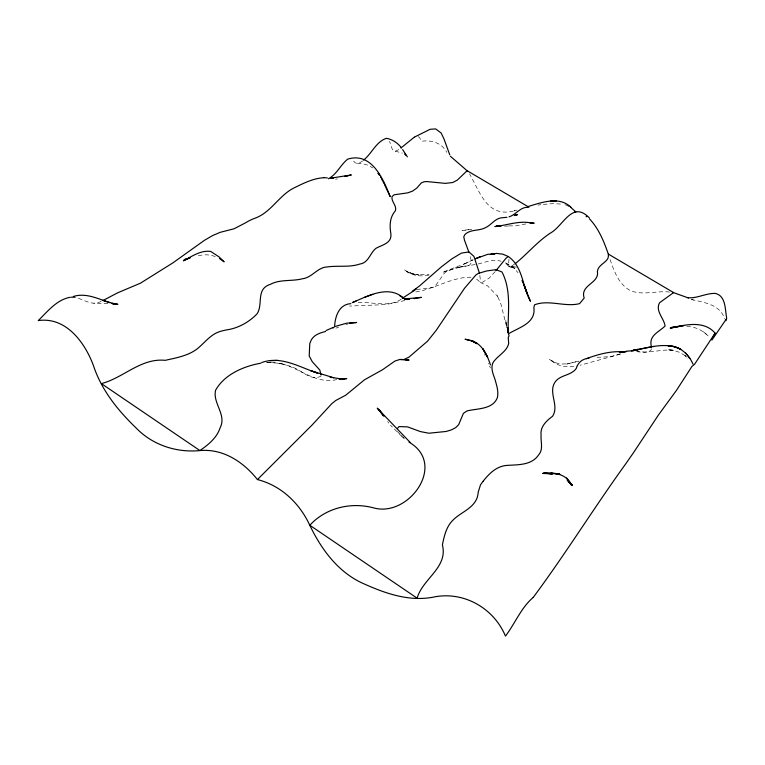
<?xml version="1.0" encoding="UTF-8"?>
<svg xmlns="http://www.w3.org/2000/svg" width="765" height="765" viewBox="0 0 765 765"><rect width="100%" height="100%" fill="white"/><g stroke="black" fill="none" stroke-linecap="round" stroke-linejoin="round"><path stroke-width="0.57" stroke-dasharray="3.83 2.87" d="M508.974 259.249L508.572 265.053L509.184 266.717L514.912 268.4L503.533 261.888M651.216 348.754L651.12 349.873L648.921 351.68L644.484 352.168L637.408 351.068M495.156 271.623L488.931 278.278L482.304 282.342L480.602 282.562L476.872 279.311L473.946 278.269M514.615 264.078L510.523 266.851L509.184 266.717L504.785 262.29L513.717 268.027L518.048 272.694M398.747 149.615L395.314 151.183L393.564 150.686L392.225 149.127L389.567 141.343M401.214 299.163C388.104 308.324 371.407 300.932 356.7 302.883M362.658 160.937L359.732 162.849L357.293 163.461L355.304 162.859L352.101 159.503M321.118 376.026C311.412 381.62 301.859 370.585 293.081 367.334C285.24 364.169 276.758 362.409 268.295 362.639M475.228 264.508L457.499 267.654L462.835 266.268L442.371 272.397L465.713 263.323L463.619 264.308L472.894 259.89M463.619 264.308L473.363 259.689M620.578 353.832L610.709 356.653L596.155 357.379M415.758 291.934C434.673 289.036 451.599 277.007 471.02 277.217M101.171 301.257C91.972 306.851 83.261 298.685 74.329 297.231M335.921 328.147L338.713 327.124M620.166 354.166L580.023 365.259M345.971 324.618L347.664 324.102M478.202 263.973C485.593 262.127 493.473 258.838 501.104 261.267M516.997 210.079L514.07 210.844L515.495 210.585C487.219 218.627 480.573 192.952 469.547 173.923M567.678 363.834L566.664 364.054L578.77 361.128L567.678 363.834L560.592 364.073L554.52 362.457L555.247 362.897L550.121 359.588C557.465 366.636 568.156 368.07 577.766 365.813M416.715 289.543L433.248 287.411L436.232 284.647L444.369 273.162L446.77 271.221L455.749 267.769L469.481 265.216L471.164 263.026L471.106 259.794L469.767 255.347M335.615 179.22L337.355 178.867M525.928 223.925L516.031 225.818L506.373 225.943M404.915 300.53L385.847 304.594L349.557 306.067M198.336 255.768C204.36 254.152 210.872 254.592 216.581 257.107M428.955 275.056C420.444 276.959 410.805 275.706 404.169 269.672L409.112 272.579L414.592 274.291L418.751 274.951L412.937 273.889L407.554 271.871L414.592 274.291L429.031 274.778M537.958 205.125L540.884 204.628M336.791 379.564C315.352 384.766 299.019 367.085 279.33 363.232L283.557 364.15L273.717 362.753L266.316 362.591M468.821 229.624L461.974 230.514L471.862 229.462M543.284 204.408L552.779 203.662L562.6 204.14M267.482 362.686L270.896 362.409M267.903 362.534L270.781 362.419M504.498 226.105L508.543 226.048L506.392 225.895M107.875 303.667L93.77 303.227M510.523 266.851L516.92 267.09L509.184 266.717M357.293 163.461L362.897 163.777L368.089 165.221L372.784 167.946M686.827 326.387C695.748 326.617 704.269 330.996 709.882 337.901M669.509 292.058C656.743 290.528 643.518 295.539 631.087 290.92C618.502 284.819 613.74 270.236 609.523 257.891M395.314 151.183L402.447 153.096M636.48 351.584C649.131 353.812 661.744 348.744 674.443 350.322L667.376 349.71L673.994 350.475L679.913 352.483L685.134 355.715M691.34 299.354C704.211 302.777 719.588 303.963 724.694 318.852M564.962 204.676L567.917 205.737M691.512 299.325L693.52 300.205M549.28 359.32L555.247 362.897M418.149 136.648L419.564 137.614L421.639 141.238C431.603 139.832 441.902 142.94 446.827 152.34M404.207 438.431L397.465 431.68M402.696 437.236L404.092 438.326M703.418 331.752L707.826 335.634M401.883 436.49L390.571 425.254M686.674 357.188L684.991 355.467L687.917 358.709M387.568 421.572L388.773 423.045M484.541 354.491L484.867 355.218M488.395 363.27L488.701 363.949M489.61 366.053L490.451 367.984M506.506 326.272L500.932 304.135L496.982 294.974L497.728 296.495L487.534 285.823L480.602 282.562L479.693 274.061M506.803 326.053L505.703 319.856L506.707 327.822"/><path stroke-width="1.15" d="M682.227 325.909L670.216 328.166C684.79 324.857 703.848 319.98 715.103 333.119L711.89 340.1L726.693 318.508L725.88 320.717M483.059 481.328L480.544 484.761L478.268 491.933A66.718 40 26.1 0 1 476.796 498.694C472.139 509.375 459.717 512.703 452.249 520.879C446.1 527.315 444.149 536.418 442.399 544.852C448.214 567.601 422.643 578.56 417.135 598.182L309.835 525.268C325.613 507.874 350.963 501.83 373.377 507.826L373.492 507.836C408.491 517.981 447.487 464.355 409.026 442.151M495.892 270.695L506.076 258.159L508.333 256.533C523.021 266.641 522.361 286.77 530.451 301.257L524.455 286.607M483.231 481.128C489.313 473.305 497.011 465.809 507.577 465.359C518.431 464.699 531.685 465.225 538.531 455.012C543.619 449.504 540.549 441.807 541.085 435.199C539.985 426.774 546.42 420.836 552.521 416.294C559.77 405.66 547.491 392.263 555.409 381.611C560.63 374.659 571.321 375.672 576.322 368.338C577.948 362.419 582.701 358.613 588.926 358.259M397.57 428.285L399.091 426.574L407.602 426.88L420.291 431.565L428.84 433.229L446.225 431.45L451.474 429.863L455.672 427.635L458.675 424.68L463.389 413.377L466.918 410.958C477.245 408.357 492.928 409.61 497.403 397.561C498.78 391.288 496.533 385.024 494.898 379.058C492.65 373.1 489.495 365.039 495.137 359.904C499.765 354.501 506.918 350.925 508.706 343.552L508.228 337.346L509.041 335.921L508.476 333.827C518.766 327.42 536.035 323.375 533.865 307.673L534.563 304.814C548.763 299.287 565.086 307.358 579.574 303.628L584.173 298.13C579.746 284.733 599.683 283.452 597.379 271.46C597.914 265.828 604.025 263.648 607.094 259.66C608.395 258.13 608.529 255.959 608.309 254.047C603.968 241.52 598.689 228.458 589.413 218.771M533.186 597.475C565.823 553.516 594.606 506.793 626.726 462.452A93.445 2.869 -58.1 0 1 632.904 453.588L658.407 415.041L676.384 390.485L691.923 366.445L694.591 364.236L715.103 333.119M70.332 297.269C56.763 299.564 47.621 311.527 38.25 320.573C66.048 316.662 84.714 342.318 93.359 365.326C101.363 389.93 117.59 410.107 135.95 427.807C152.598 445.249 176.954 453.014 200.717 450.509C223.724 448.768 243.672 462.232 257.432 479.559L312.11 424.996L331.876 403.595L335.825 400.449L345.684 395.237L364.484 379.803L382.557 369.724L395.008 361.003L399.837 359.474L409.084 360.105L405.259 359.856M363.538 160.124C371.809 153.679 376.055 141.64 386.449 138.312C392.502 139.393 397.838 142.988 401.491 147.894M332.985 328.07L334.611 326.693C335.013 316.681 338.962 304.288 350.886 303.657M400.946 147.97L414.257 137.212M533.176 597.484C521.08 607.678 514.988 623.638 505.455 636.088C494.027 608.634 464.795 591.536 435.256 596.748C410.633 602.151 386.669 593.984 364.427 584.049C338.407 572.937 321.08 549.174 309.337 524.312C299.086 502.796 280.86 485.479 257.432 479.559M412.239 291.312L419.277 286.167L441.453 266.784L451.905 258.828L461.419 253.11L468.926 251.934L473.908 256.332L479.406 273.009M515.294 263.609C527.286 253.999 537.106 241.836 550.131 233.258C563.528 226.019 571.962 200.22 589.26 217.776M414.114 290.327L416.084 289.055L414.993 289.753M402.457 298.216L414.401 290.432M103.103 300.435L117.781 292.756L140.473 283.174L172.823 262.911L204.408 240.344L212.641 235.534L220.224 232.321L234.042 228.783L245.163 223.036A86.99 31.547 -56.3 0 1 255.835 217.901C271.585 211.762 279.55 194.759 294.649 187.607C303.848 183.112 313.66 178.188 323.901 177.748M414.487 137.078L430.102 129.295L435.668 128.912L441.137 132.995L444.016 138.991L449.763 154.865M328.357 178.79C336.696 174.477 340.473 164.944 347.645 159.158C371.656 151.68 383.255 178.934 390.236 196.682L385.856 187.521M189.672 257.968L183.447 260.798C191.881 256.418 200.679 250.069 210.681 251.408L219.144 256.964L224.145 261.85L219.584 258.541M475.648 258.656L487.936 254.267L494.668 254.047L491.493 254.334M475.438 258.761L480.248 256.61M332.727 327.602L326.072 330.547M352.627 302.5C368.223 295.826 388.821 284.494 403.796 298.312M352.34 302.624L356.05 301.037M364.561 297.327L372.842 294.305M345.139 176.533L351.317 174.927L330.317 178.235M586.392 358.68C598.268 354.272 610.604 350.886 623.37 351.804M509.069 216.83C516.002 214.802 520.066 206.952 527.898 207.305M528.424 206.416C541.811 202.486 559.196 195.888 570.862 207.2M335.606 326.33L346.669 323.174L356.672 322.486L351.403 323.031M187.721 258.56L184.126 259.679L190.322 257.767M351.059 323.079L351.632 322.897L349.758 323.174M514.596 215.462L517.57 214.611L515.017 215.261M325.565 331.484C320.162 332.823 314.291 334.707 311.326 339.823L309.768 343.657L309.203 355.955L312.283 361.711L319.808 370.05L321.004 374.984M623.571 352.369L626.86 351.106L633.898 350.772M633.315 350.418C648.749 347.664 665.856 341.611 680.783 349.299L674.701 346.736L668.046 345.761C678.88 345.56 688.586 353.688 692.956 364.083M631.383 350.829L651.684 346.851M414.104 298.646L421.352 297.356L404.723 298.952L409.638 299.048L404.981 298.752M261.745 362.524C281.214 355.486 299.67 367.296 317.647 373.157M344.786 176.256L347.339 175.73M678.421 326.33L670.962 327.611L678.718 326.473M634.386 350.179L638.459 349.605L631.852 350.599M515.027 215.491L515.897 215.319L514.338 215.539M73.335 296.476C89.142 291.675 102.845 302.223 117.877 304.317L111.977 303.476M653.243 346.583L653.788 346.478M506.908 217.327L503.695 217.585M633.697 350.198L638.029 349.395L635.218 350.007L637.436 349.452L636.815 349.567M634.061 350.437L635.313 350.217M490.403 254.372L496.514 253.406L502.796 254.162L508.333 256.533M339.947 379.096L346.765 378.637L338.847 378.809L340.607 379.01M679.502 326.244L683.69 325.756M503.074 217.719C495.557 217.518 491.761 224.738 485.612 227.616C478.966 231.231 470.791 228.955 464.929 234.501L463.762 236.787L464.46 240.124L468.878 252.144M619.277 352.311L626.64 351.556M499.784 226.105L494.888 226.555C507.463 225.302 520.066 219.938 532.775 223.37L530.967 223.217M260.922 363.174C243.672 366.215 224.47 374.372 215.587 390.236C212.479 403.145 226.822 414.697 220.196 427.664C216.925 437.752 208.386 444.781 199.866 450.537L101.382 383.609C123.672 377.814 140.789 357.867 165.269 360.325C176.256 357.848 187.97 355.859 197.15 348.897C204.724 342.835 210.643 334.133 220.416 331.388A65.207 37.342 19.9 0 1 228.84 329.533C239.522 327.477 249.839 321.53 257.193 313.669C263.332 303.982 255.634 288.902 270.399 284.331C280.229 279.053 291.943 281.539 302.491 278.756C312.168 277.638 317.379 267.291 327.267 266.937C338.063 265.369 349.299 267.607 359.818 264.059C368.73 262.835 369.925 253.072 375.969 248.319C382.376 244.743 392.216 243.27 390.839 233.43C389.414 225.369 389.815 217.155 395.419 210.729C397.064 205.46 390.896 201.587 392.072 196.5L394.176 194.788L407.668 192.866L412.411 191.193L416.743 188.123L421.324 182.921L423.82 181.84L426.717 181.554L445.412 183.38L452.775 182.5L457.384 180.043L467.128 170.691L528.969 207.21M619.956 352.263L622.098 352.082M71.298 297.193L74.329 297.231M332.679 178.13L333.282 178.092L331.647 178.044M270.102 360.745L277.972 360.372M556.394 200.87L550.465 201.09M530.499 223.227L534.19 223.16L530.107 223.036M687.812 297.728C697.288 298.599 705.885 293.091 715.332 293.416C725.918 295.835 725.019 309.318 726.616 317.695M112.216 303.657L115.056 303.657M501.152 225.981L496.619 225.952L499.918 226.058M552.005 473.803L543.695 473.114L552.77 473.851L542.653 473.449C553.717 471.862 566.97 473.87 571.751 485.469L567.152 480.076M111.986 303.409L115.046 303.657M399.837 359.474L403.863 359.54L408.854 357.226L427.559 341.171L436.127 330.442L464.527 288.281L475.897 274.97L478.335 273.392L486.55 270.982L495.911 269.672L501.955 271.948C511.67 290.509 507.74 311.957 508.151 332.01M323.92 177.623L327.353 177.92M342.232 379.201L343.954 379.402L333.177 377.652M330.164 377.288L332.173 377.537M330.49 377.346L332.106 377.556M333.722 377.767L310.8 370.709L317.657 373.157M112.551 303.562L113.794 303.743M405.546 299.182L407.382 299.564L403.212 298.245M672.999 292.431L688.51 298.006M105.063 301.19L105.78 301.42M103.065 300.578L109.787 302.682M568.041 205.718L568.902 206.081M608.309 254.047L673.602 292.593L659.602 302.711C654.917 310.973 664.135 318.317 665.072 326.014C658.904 332.144 648.07 335.625 651.541 347.023M476.155 343.332L471.795 340.645L465.043 339.211L473.057 341.372L476.863 343.743M399.894 295.826L405.45 299.278M570.642 207.267L575.863 211.915M574.467 211.809L575.261 212.383M474.157 342.223L471.795 340.645C482.342 344.231 487.238 355.161 490.489 364.972M586.114 216.313L586.745 216.82M568.405 481.472L572.469 485.297L567.993 480.803M405.402 154.549L404.857 154.014L406.186 155.524M450.432 156.299L467.539 171.111M410.183 442.428L377.25 408.156L384.001 416.103L378.914 409.39L383.15 415.672M378.034 173.253L379.459 175.032L378.235 173.492M685.593 352.923L689.877 358.45M566.502 477.991L571.751 485.469M402.648 149.586L407.353 156.844M380.683 177.203L380.98 177.757M381.505 178.752L382.557 180.75M383.026 181.659L384.107 183.734M384.546 184.681L385.417 186.574M522.036 280.43L523.145 283.26M523.518 284.207L524.255 286.091M527.41 294.037L524.025 284.848L526.827 292.66M507.491 329.954L507.855 331.972M508.142 333.129L507.587 327.449L507.797 332.173M559.158 473.965L550.704 473.239L559.798 474.176L559.158 473.965M483.662 350.188L482.849 348.744L487.63 357.341L483.662 350.188"/></g></svg>
